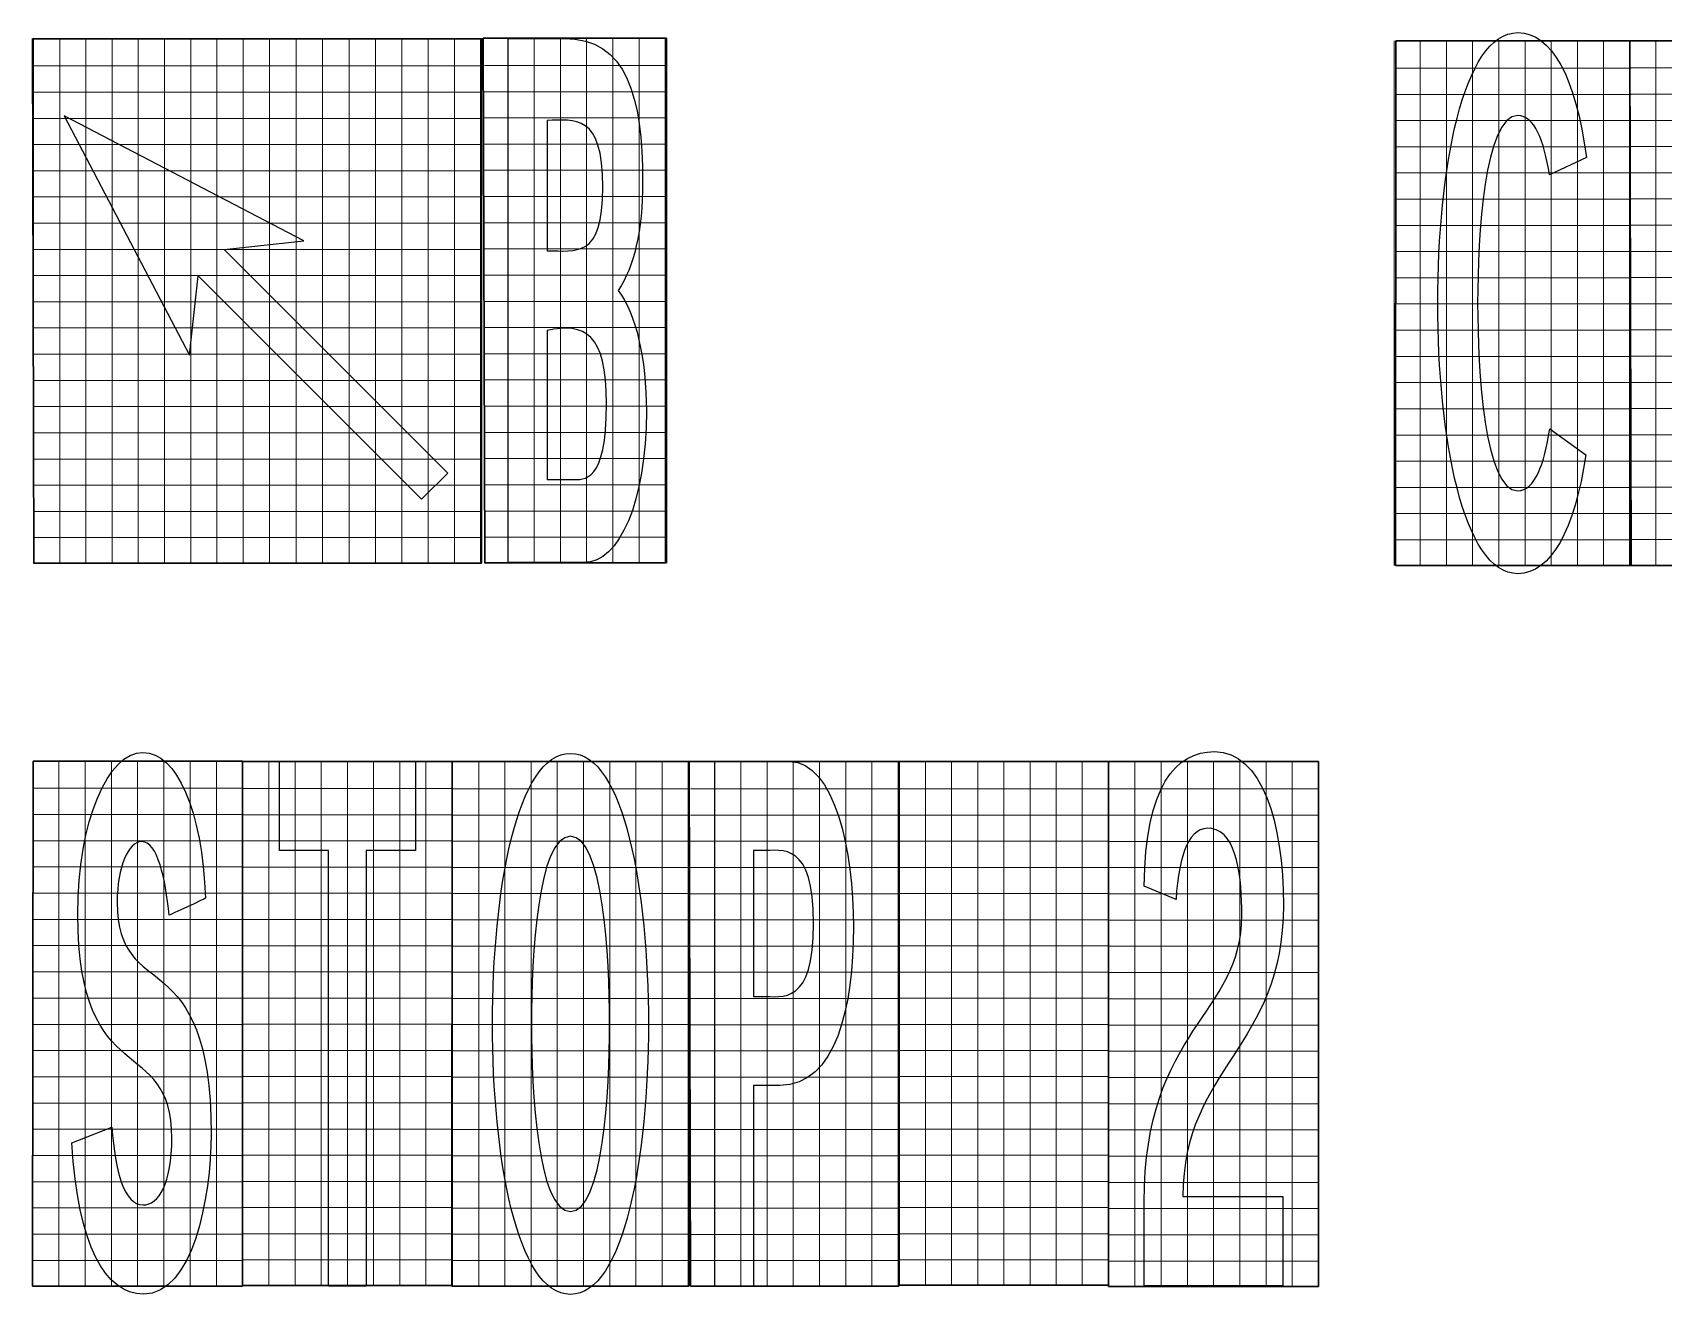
# Model space of a CAD drawing. Header units: millimetres. Extents: x -40 to 114, y -44 to 131.
# Drawn here: x -40.1 to 25.1, y -44.4 to 6 of the extents above; entities that cross this region are included whole.
import ezdxf

# ---------------------------------------------------------------- set-up
doc = ezdxf.new("R2010")
doc.units = ezdxf.units.MM
doc.header["$MEASUREMENT"] = 0
doc.layers.add('TEXTO', color=7, linetype='Continuous')

msp = doc.modelspace()

# ---------------------------------------------------------------- linework, layer by layer
at = {"layer": 'TEXTO', "color": 250}
for points, knots in [([(22.0078, 1.0432), (21.5816, 4.2697), (20.6111, 6.0371), (19.2638, 6.0371), (19.2638, 6.0371), (17.0488, 6.0371), (16.0613, 0.5091), (16.0613, -4.7762), (16.0613, -4.7762), (16.0613, -10.0615), (17.0488, -15.5892), (19.2638, -15.5892), (19.2638, -15.5892), (20.5864, -15.5892), (21.5417, -13.8377), (21.9764, -10.8362), (21.9764, -10.8362), (21.9764, -10.8362), (20.5367, -9.8033), (20.5367, -9.8033), (20.5367, -9.8033), (20.3232, -11.2165), (19.9433, -12.2728), (19.2638, -12.2728), (19.2638, -12.2728), (17.9268, -12.2728), (17.6573, -7.4729), (17.6573, -4.7762), (17.6573, -4.7762), (17.6573, -2.0796), (17.9268, 2.7203), (19.2638, 2.7203), (19.2638, 2.7203), (19.9324, 2.7203), (20.307, 1.7198), (20.5268, 0.3542), (20.5268, 0.3542), (20.5268, 0.3542), (22.0078, 1.0432), (22.0078, 1.0432)], [0, 0, 0, 0, 0.0909091, 0.0909091, 0.0909091, 0.0909091, 0.1818182, 0.1818182, 0.1818182, 0.1818182, 0.2727273, 0.2727273, 0.2727273, 0.2727273, 0.3636364, 0.3636364, 0.3636364, 0.3636364, 0.4545455, 0.4545455, 0.4545455, 0.4545455, 0.5454545, 0.5454545, 0.5454545, 0.5454546, 0.6363636, 0.6363636, 0.6363636, 0.6363636, 0.7272727, 0.7272727, 0.7272727, 0.7272727, 0.8181818, 0.8181818, 0.8181818, 0.8181818, 1, 1, 1, 1]), ([(-16.7008, -4.2719), (-16.0739, -3.3271), (-15.726, -1.897), (-15.726, 0.073), (-15.726, 0.073), (-15.726, 3.4734), (-16.3624, 5.8077), (-18.8686, 5.8077), (-18.8686, 5.8077), (-18.8686, 5.8077), (-21.0964, 5.8077), (-21.0964, 5.8077), (-21.0964, 5.8077), (-21.0964, 5.8077), (-21.0964, -15.1473), (-21.0964, -15.1473), (-21.0964, -15.1473), (-21.0964, -15.1473), (-18.0731, -15.1473), (-18.0731, -15.1473), (-18.0731, -15.1473), (-16.6609, -15.1473), (-15.5768, -12.7184), (-15.5768, -9.1021), (-15.5768, -9.1021), (-15.5768, -6.9974), (-15.9945, -5.1891), (-16.7008, -4.2719)], [0, 0, 0, 0, 0.125, 0.125, 0.125, 0.125, 0.25, 0.25, 0.25, 0.25, 0.375, 0.375, 0.375, 0.375, 0.5, 0.5, 0.5, 0.5, 0.625, 0.625, 0.625, 0.625, 0.75, 0.75, 0.75, 0.75, 1, 1, 1, 1]), ([(-38.8461, 2.7144), (-38.8461, 2.7144), (-29.2756, -2.2908), (-29.2756, -2.2908), (-29.2756, -2.2908), (-29.2756, -2.2908), (-32.453, -2.6319), (-32.453, -2.6319), (-32.453, -2.6319), (-32.453, -2.6319), (-23.5196, -11.5657), (-23.5196, -11.5657), (-23.5196, -11.5657), (-23.5196, -11.5657), (-24.566, -12.612), (-24.566, -12.612), (-24.566, -12.612), (-24.566, -12.612), (-33.4997, -3.6786), (-33.4997, -3.6786), (-33.4997, -3.6786), (-33.4997, -3.6786), (-33.8405, -6.8561), (-33.8405, -6.8561), (-33.8405, -6.8561), (-33.8405, -6.8561), (-38.8461, 2.7144), (-38.8461, 2.7144)], [0, 0, 0, 0, 0.125, 0.125, 0.125, 0.125, 0.25, 0.25, 0.25, 0.25, 0.375, 0.375, 0.375, 0.375, 0.5, 0.5, 0.5, 0.5, 0.625, 0.625, 0.625, 0.625, 0.75, 0.75, 0.75, 0.75, 1, 1, 1, 1]), ([(-19.5448, 2.529), (-18.4509, 2.529), (-17.3171, 2.8528), (-17.3171, -0.1426), (-17.3171, -0.1426), (-17.3171, -3.0304), (-18.4011, -2.6794), (-19.5448, -2.6794), (-19.5448, -2.6794), (-19.5448, -2.6794), (-19.5448, 2.529), (-19.5448, 2.529)], [0, 0, 0, 0, 0.25, 0.25, 0.25, 0.25, 0.5, 0.5, 0.5, 0.5, 1, 1, 1, 1]), ([(-18.5405, -11.828), (-18.5405, -11.828), (-19.5448, -11.828), (-19.5448, -11.828), (-19.5448, -11.828), (-19.5448, -11.828), (-19.5448, -5.8639), (-19.5448, -5.8639), (-19.5448, -5.8639), (-18.0431, -5.5673), (-17.1678, -5.9447), (-17.1678, -8.8058), (-17.1678, -8.8058), (-17.1678, -11.9899), (-18.0731, -11.828), (-18.5405, -11.828)], [0, 0, 0, 0, 0.2, 0.2, 0.2, 0.2, 0.4, 0.4, 0.4, 0.4, 0.6, 0.6, 0.6, 0.6, 1, 1, 1, 1]), ([(-33.2038, -28.566), (-33.3372, -25.0294), (-34.3528, -22.7346), (-35.7071, -22.7346), (-35.7071, -22.7346), (-37.0922, -22.7346), (-38.3029, -25.4344), (-38.3029, -29.2141), (-38.3029, -29.2141), (-38.3029, -36.3684), (-34.5479, -33.9388), (-34.5479, -38.1503), (-34.5479, -38.1503), (-34.5479, -39.9593), (-35.0711, -40.8233), (-35.6969, -40.8233), (-35.6969, -40.8233), (-36.4561, -40.8233), (-36.805, -39.5004), (-36.9486, -37.7181), (-36.9486, -37.7181), (-36.9486, -37.7181), (-38.5488, -38.3394), (-38.5488, -38.3394), (-38.5488, -38.3394), (-38.3029, -42.4432), (-37.205, -44.387), (-35.6867, -44.387), (-35.6867, -44.387), (-33.7168, -44.387), (-32.9781, -40.553), (-32.9781, -37.9883), (-32.9781, -37.9883), (-32.9781, -30.1592), (-36.733, -32.8586), (-36.733, -28.7279), (-36.733, -28.7279), (-36.733, -27.2971), (-36.2818, -26.2984), (-35.7583, -26.2984), (-35.7583, -26.2984), (-35.112, -26.2984), (-34.8044, -27.7832), (-34.6506, -29.2412), (-34.6506, -29.2412), (-34.6506, -29.2412), (-33.2038, -28.566), (-33.2038, -28.566)], [0, 0, 0, 0, 0.0769231, 0.0769231, 0.0769231, 0.0769231, 0.1538462, 0.1538462, 0.1538462, 0.1538462, 0.2307692, 0.2307692, 0.2307692, 0.2307692, 0.3076923, 0.3076923, 0.3076923, 0.3076923, 0.3846154, 0.3846154, 0.3846154, 0.3846154, 0.4615385, 0.4615385, 0.4615385, 0.4615385, 0.5384615, 0.5384615, 0.5384615, 0.5384615, 0.6153846, 0.6153846, 0.6153846, 0.6153846, 0.6923077, 0.6923077, 0.6923077, 0.6923077, 0.7692308, 0.7692308, 0.7692308, 0.7692308, 0.8461538, 0.8461538, 0.8461538, 0.8461539, 1, 1, 1, 1]), ([(-18.6109, -22.7708), (-20.7661, -22.7708), (-21.727, -28.2988), (-21.727, -33.5842), (-21.727, -33.5842), (-21.727, -38.8691), (-20.7661, -44.3968), (-18.6109, -44.3968), (-18.6109, -44.3968), (-16.4558, -44.3968), (-15.4949, -38.8691), (-15.4949, -33.5842), (-15.4949, -33.5842), (-15.4949, -28.2988), (-16.4558, -22.7708), (-18.6109, -22.7708)], [0, 0, 0, 0, 0.2, 0.2, 0.2, 0.2, 0.4, 0.4, 0.4, 0.4, 0.6, 0.6, 0.6, 0.6, 1, 1, 1, 1]), ([(9.8698, -40.4823), (9.8698, -40.4823), (5.8771, -40.4823), (5.8771, -40.4823), (5.8771, -40.4823), (5.8771, -35.306), (9.8914, -34.5761), (9.8914, -28.836), (9.8914, -28.836), (9.8914, -25.5393), (9.0376, -22.7023), (7.1355, -22.7023), (7.1355, -22.7023), (5.5896, -22.7023), (4.3792, -24.0591), (4.3252, -28.085), (4.3252, -28.085), (4.3252, -28.085), (5.598, -28.6159), (5.598, -28.6159), (5.598, -28.6159), (5.7169, -26.7518), (6.129, -25.6564), (7.0183, -25.7757), (7.0183, -25.7757), (8.0608, -25.9157), (8.2266, -27.8063), (8.2266, -29.2265), (8.2266, -29.2265), (8.2266, -33.2754), (4.3252, -33.7661), (4.3252, -40.7081), (4.3252, -40.7081), (4.3252, -40.7081), (4.3252, -44.0489), (4.3252, -44.0489), (4.3252, -44.0489), (4.3252, -44.0489), (9.8698, -44.0489), (9.8698, -44.0489), (9.8698, -44.0489), (9.8698, -44.0489), (9.8698, -40.4823), (9.8698, -40.4823)], [0, 0, 0, 0, 0.0833333, 0.0833333, 0.0833333, 0.0833333, 0.1666667, 0.1666667, 0.1666667, 0.1666667, 0.25, 0.25, 0.25, 0.25, 0.3333333, 0.3333333, 0.3333333, 0.3333333, 0.4166667, 0.4166667, 0.4166667, 0.4166667, 0.5, 0.5, 0.5, 0.5, 0.5833333, 0.5833333, 0.5833333, 0.5833333, 0.6666667, 0.6666667, 0.6666667, 0.6666667, 0.75, 0.75, 0.75, 0.75, 0.8333333, 0.8333333, 0.8333333, 0.8333333, 1, 1, 1, 1]), ([(-24.8121, -23.0993), (-24.8121, -23.0993), (-30.2463, -23.0993), (-30.2463, -23.0993), (-30.2463, -23.0993), (-30.2463, -23.0993), (-30.2463, -26.6574), (-30.2463, -26.6574), (-30.2463, -26.6574), (-30.2463, -26.6574), (-28.2863, -26.6574), (-28.2863, -26.6574), (-28.2863, -26.6574), (-28.2863, -26.6574), (-28.2863, -44.0709), (-28.2863, -44.0709), (-28.2863, -44.0709), (-28.2863, -44.0709), (-26.7725, -44.0709), (-26.7725, -44.0709), (-26.7725, -44.0709), (-26.7725, -44.0709), (-26.7725, -26.6574), (-26.7725, -26.6574), (-26.7725, -26.6574), (-26.7725, -26.6574), (-24.8121, -26.6574), (-24.8121, -26.6574), (-24.8121, -26.6574), (-24.8121, -26.6574), (-24.8121, -23.0993), (-24.8121, -23.0993)], [0, 0, 0, 0, 0.1111111, 0.1111111, 0.1111111, 0.1111111, 0.2222222, 0.2222222, 0.2222222, 0.2222222, 0.3333333, 0.3333333, 0.3333333, 0.3333333, 0.4444444, 0.4444444, 0.4444444, 0.4444445, 0.5555556, 0.5555556, 0.5555556, 0.5555556, 0.6666667, 0.6666667, 0.6666667, 0.6666667, 0.7777778, 0.7777778, 0.7777778, 0.7777778, 1, 1, 1, 1]), ([(-9.8528, -23.1006), (-9.8528, -23.1006), (-12.8458, -23.1006), (-12.8458, -23.1006), (-12.8458, -23.1006), (-12.8458, -23.1006), (-12.8458, -44.0799), (-12.8458, -44.0799), (-12.8458, -44.0799), (-12.8458, -44.0799), (-11.2893, -44.0799), (-11.2893, -44.0799), (-11.2893, -44.0799), (-11.2893, -44.0799), (-11.2893, -36.0447), (-11.2893, -36.0447), (-11.2893, -36.0447), (-11.2893, -36.0447), (-10.2419, -36.0447), (-10.2419, -36.0447), (-10.2419, -36.0447), (-7.9968, -36.0447), (-7.2983, -32.8894), (-7.2983, -29.7074), (-7.2983, -29.7074), (-7.2983, -26.6869), (-8.0466, -23.1006), (-9.8528, -23.1006)], [0, 0, 0, 0, 0.125, 0.125, 0.125, 0.125, 0.25, 0.25, 0.25, 0.25, 0.375, 0.375, 0.375, 0.375, 0.5, 0.5, 0.5, 0.5, 0.625, 0.625, 0.625, 0.625, 0.75, 0.75, 0.75, 0.75, 1, 1, 1, 1]), ([(-18.6109, -41.0803), (-19.912, -41.0803), (-20.1737, -36.2804), (-20.1737, -33.5842), (-20.1737, -33.5842), (-20.1737, -30.8872), (-19.912, -26.0876), (-18.6109, -26.0876), (-18.6109, -26.0876), (-17.3099, -26.0876), (-17.0481, -30.8872), (-17.0481, -33.5842), (-17.0481, -33.5842), (-17.0481, -36.2804), (-17.3099, -41.0803), (-18.6109, -41.0803)], [0, 0, 0, 0, 0.2, 0.2, 0.2, 0.2, 0.4, 0.4, 0.4, 0.4, 0.6, 0.6, 0.6, 0.6, 1, 1, 1, 1]), ([(-10.9701, -32.4852), (-10.9701, -32.4852), (-11.2893, -32.4852), (-11.2893, -32.4852), (-11.2893, -32.4852), (-11.2893, -32.4852), (-11.2893, -26.6601), (-11.2893, -26.6601), (-11.2893, -26.6601), (-11.2893, -26.6601), (-10.9701, -26.6601), (-10.9701, -26.6601), (-10.9701, -26.6601), (-10.122, -26.6601), (-8.8947, -26.2826), (-8.8947, -29.5726), (-8.8947, -29.5726), (-8.8947, -32.8623), (-10.122, -32.4852), (-10.9701, -32.4852)], [0, 0, 0, 0, 0.1666667, 0.1666667, 0.1666667, 0.1666667, 0.3333333, 0.3333333, 0.3333333, 0.3333333, 0.5, 0.5, 0.5, 0.5, 0.6666667, 0.6666667, 0.6666667, 0.6666667, 1, 1, 1, 1])]:
    msp.add_open_spline(points, degree=3, knots=knots, dxfattribs=at)
at = {"layer": 'TEXTO', "color": 154, "lineweight": 30}
for points in [[(-40.0685, -15.1694), (-40.0685, -15.1694), (-40.1137, 5.7955), (-40.1137, 5.7955)], [(-40.1097, 5.7954), (-40.1097, 5.7954), (-22.1688, 5.7954), (-22.1688, 5.7954)], [(-22.1687, 5.7954), (-22.1687, 5.7954), (-22.1687, -15.1695), (-22.1687, -15.1695)], [(-22.04, -15.1522), (-22.04, -15.1522), (-22.1014, 5.8127), (-22.1014, 5.8127)], [(-22.0975, 5.8126), (-22.0975, 5.8126), (-14.7746, 5.8126), (-14.7746, 5.8126)], [(-14.7745, 5.8126), (-14.7745, 5.8126), (-14.7745, -15.1523), (-14.7745, -15.1523)], [(14.3717, -15.2583), (14.3717, -15.2583), (14.3872, 5.7066), (14.3872, 5.7066)], [(14.391, 5.7065), (14.391, 5.7065), (23.7308, 5.7065), (23.7308, 5.7065)], [(23.7346, 5.7065), (23.7346, 5.7065), (23.789, -15.2584), (23.789, -15.2584)], [(-22.1687, -15.1694), (-22.1687, -15.1694), (-40.0722, -15.1694), (-40.0722, -15.1694)], [(-14.7745, -15.1522), (-14.7745, -15.1522), (-22.0438, -15.1522), (-22.0438, -15.1522)], [(23.7891, -15.2583), (23.7891, -15.2583), (14.3717, -15.2583), (14.3717, -15.2583)], [(-40.1137, -44.0676), (-40.1137, -44.0676), (-40.0981, -23.0854), (-40.0981, -23.0854)], [(-40.0982, -23.0856), (-40.0982, -23.0856), (-31.7176, -23.0856), (-31.7176, -23.0856)], [(-31.7176, -23.0856), (-31.7176, -23.0856), (-31.7176, -44.0677), (-31.7176, -44.0677)], [(-23.3564, -44.0638), (-23.3564, -44.0638), (-23.3412, -23.0989), (-23.3412, -23.0989)], [(-23.3411, -23.099), (-23.3411, -23.099), (-13.8796, -23.099), (-13.8796, -23.099)], [(-13.8794, -23.099), (-13.8794, -23.099), (-13.8794, -44.0639), (-13.8794, -44.0639)], [(-13.808, -44.0655), (-13.808, -44.0655), (-13.8701, -23.1006), (-13.8701, -23.1006)], [(-13.8664, -23.1007), (-13.8664, -23.1007), (-5.4794, -23.1007), (-5.4794, -23.1007)], [(-5.4756, -23.1007), (-5.4756, -23.1007), (-5.4792, -44.0656), (-5.4792, -44.0656)], [(2.9018, -44.0882), (2.9018, -44.0882), (2.8983, -23.1029), (2.8983, -23.1029)], [(2.9021, -23.1028), (2.9021, -23.1028), (11.2989, -23.1028), (11.2989, -23.1028)], [(11.299, -23.1028), (11.299, -23.1028), (11.299, -44.0881), (11.299, -44.0881)], [(-31.7176, -44.0676), (-31.7176, -44.0676), (-40.1137, -44.0676), (-40.1137, -44.0676)], [(-13.8794, -44.0638), (-13.8794, -44.0638), (-23.3565, -44.0638), (-23.3565, -44.0638)], [(-5.4793, -44.0655), (-5.4793, -44.0655), (-13.8154, -44.0655), (-13.8154, -44.0655)], [(11.299, -44.0882), (11.299, -44.0882), (2.898, -44.0882), (2.898, -44.0882)]]:
    msp.add_open_spline(points, degree=3, dxfattribs=at)
at = {"layer": 'TEXTO', "color": 154, "lineweight": 15}
for points in [[(-40.078, 5.7954), (-40.078, 5.7954), (-40.078, -15.1692), (-40.078, -15.1692)], [(-39.0304, 5.7954), (-39.0304, 5.7954), (-39.0304, -15.1692), (-39.0304, -15.1692)], [(-37.9829, 5.7954), (-37.9829, 5.7954), (-37.9829, -15.1692), (-37.9829, -15.1692)], [(-36.9354, 5.7954), (-36.9354, 5.7954), (-36.9354, -15.1692), (-36.9354, -15.1692)], [(-35.8877, 5.7954), (-35.8877, 5.7954), (-35.8877, -15.1692), (-35.8877, -15.1692)], [(-34.8403, 5.7954), (-34.8403, 5.7954), (-34.8403, -15.1692), (-34.8403, -15.1692)], [(-33.7928, 5.7954), (-33.7928, 5.7954), (-33.7928, -15.1692), (-33.7928, -15.1692)], [(-32.7451, 5.7954), (-32.7451, 5.7954), (-32.7451, -15.1692), (-32.7451, -15.1692)], [(-31.6977, 5.7954), (-31.6977, 5.7954), (-31.6977, -15.1692), (-31.6977, -15.1692)], [(-30.6395, 5.7954), (-30.6395, 5.7954), (-30.6395, -15.1692), (-30.6395, -15.1692)], [(-29.5813, 5.7954), (-29.5813, 5.7954), (-29.5813, -15.1692), (-29.5813, -15.1692)], [(-28.5232, 5.7954), (-28.5232, 5.7954), (-28.5232, -15.1692), (-28.5232, -15.1692)], [(-27.465, 5.7954), (-27.465, 5.7954), (-27.465, -15.1692), (-27.465, -15.1692)], [(-26.4068, 5.7954), (-26.4068, 5.7954), (-26.4068, -15.1692), (-26.4068, -15.1692)], [(-25.3485, 5.7954), (-25.3485, 5.7954), (-25.3485, -15.1692), (-25.3485, -15.1692)], [(-24.2995, 5.7954), (-24.2995, 5.7954), (-24.2995, -15.1692), (-24.2995, -15.1692)], [(-23.2505, 5.7954), (-23.2505, 5.7954), (-23.2505, -15.1692), (-23.2505, -15.1692)], [(-22.2013, 5.7954), (-22.2013, 5.7954), (-22.2013, -15.1692), (-22.2013, -15.1692)], [(-22.1541, 5.8126), (-22.1541, 5.8126), (-22.1541, -15.1519), (-22.1541, -15.1519)], [(-21.1066, 5.8126), (-21.1066, 5.8126), (-21.1066, -15.1519), (-21.1066, -15.1519)], [(-20.0591, 5.8126), (-20.0591, 5.8126), (-20.0591, -15.1519), (-20.0591, -15.1519)], [(-19.0114, 5.8126), (-19.0114, 5.8126), (-19.0114, -15.1519), (-19.0114, -15.1519)], [(-17.9639, 5.8126), (-17.9639, 5.8126), (-17.9639, -15.1519), (-17.9639, -15.1519)], [(-16.9165, 5.8126), (-16.9165, 5.8126), (-16.9165, -15.1519), (-16.9165, -15.1519)], [(-15.8688, 5.8126), (-15.8688, 5.8126), (-15.8688, -15.1519), (-15.8688, -15.1519)], [(-14.8213, 5.8126), (-14.8213, 5.8126), (-14.8213, -15.1519), (-14.8213, -15.1519)], [(14.3131, 5.7065), (14.3131, 5.7065), (14.3131, -15.258), (14.3131, -15.258)], [(15.3606, 5.7065), (15.3606, 5.7065), (15.3606, -15.258), (15.3606, -15.258)], [(16.4081, 5.7065), (16.4081, 5.7065), (16.4081, -15.258), (16.4081, -15.258)], [(17.4558, 5.7065), (17.4558, 5.7065), (17.4558, -15.258), (17.4558, -15.258)], [(18.5033, 5.7065), (18.5033, 5.7065), (18.5033, -15.258), (18.5033, -15.258)], [(19.5507, 5.7065), (19.5507, 5.7065), (19.5507, -15.258), (19.5507, -15.258)], [(20.5984, 5.7065), (20.5984, 5.7065), (20.5984, -15.258), (20.5984, -15.258)], [(21.6459, 5.7065), (21.6459, 5.7065), (21.6459, -15.258), (21.6459, -15.258)], [(22.6933, 5.7065), (22.6933, 5.7065), (22.6933, -15.258), (22.6933, -15.258)], [(23.7417, 5.7065), (23.7417, 5.7065), (23.7417, -15.258), (23.7417, -15.258)], [(24.7842, 5.7051), (24.7842, 5.7051), (24.7842, -15.2496), (24.7842, -15.2496)], [(-40.0724, 4.706), (-40.0724, 4.706), (-22.1689, 4.706), (-22.1689, 4.706)], [(-22.0438, 4.7232), (-22.0438, 4.7232), (-14.7745, 4.7232), (-14.7745, 4.7232)], [(14.3717, 4.6172), (14.3717, 4.6172), (23.7891, 4.6172), (23.7891, 4.6172)], [(23.7367, 4.6254), (23.7367, 4.6254), (34.2121, 4.6254), (34.2121, 4.6254)], [(-40.0724, 3.6584), (-40.0724, 3.6584), (-22.1689, 3.6584), (-22.1689, 3.6584)], [(-22.0438, 3.6756), (-22.0438, 3.6756), (-14.7745, 3.6756), (-14.7745, 3.6756)], [(14.3717, 3.5695), (14.3717, 3.5695), (23.7891, 3.5695), (23.7891, 3.5695)], [(23.7367, 3.5778), (23.7367, 3.5778), (34.2121, 3.5778), (34.2121, 3.5778)], [(-40.0724, 2.6107), (-40.0724, 2.6107), (-22.1689, 2.6107), (-22.1689, 2.6107)], [(-22.0438, 2.6279), (-22.0438, 2.6279), (-14.7745, 2.6279), (-14.7745, 2.6279)], [(14.3717, 2.5218), (14.3717, 2.5218), (23.7891, 2.5218), (23.7891, 2.5218)], [(23.7367, 2.5301), (23.7367, 2.5301), (34.2121, 2.5301), (34.2121, 2.5301)], [(-40.0724, 1.5634), (-40.0724, 1.5634), (-22.1689, 1.5634), (-22.1689, 1.5634)], [(-22.0438, 1.5806), (-22.0438, 1.5806), (-14.7745, 1.5806), (-14.7745, 1.5806)], [(14.3717, 1.4745), (14.3717, 1.4745), (23.7891, 1.4745), (23.7891, 1.4745)], [(23.7367, 1.4828), (23.7367, 1.4828), (34.2121, 1.4828), (34.2121, 1.4828)], [(-40.0724, 0.5158), (-40.0724, 0.5158), (-22.1689, 0.5158), (-22.1689, 0.5158)], [(-22.0438, 0.533), (-22.0438, 0.533), (-14.7745, 0.533), (-14.7745, 0.533)], [(14.3717, 0.4269), (14.3717, 0.4269), (23.7891, 0.4269), (23.7891, 0.4269)], [(23.7367, 0.4352), (23.7367, 0.4352), (34.2121, 0.4352), (34.2121, 0.4352)], [(-40.0724, -0.5319), (-40.0724, -0.5319), (-22.1689, -0.5319), (-22.1689, -0.5319)], [(-22.0438, -0.5147), (-22.0438, -0.5147), (-14.7745, -0.5147), (-14.7745, -0.5147)], [(14.3717, -0.6208), (14.3717, -0.6208), (23.7891, -0.6208), (23.7891, -0.6208)], [(23.7367, -0.6125), (23.7367, -0.6125), (34.2121, -0.6125), (34.2121, -0.6125)], [(-40.0724, -1.5792), (-40.0724, -1.5792), (-22.1689, -1.5792), (-22.1689, -1.5792)], [(-22.0438, -1.562), (-22.0438, -1.562), (-14.7745, -1.562), (-14.7745, -1.562)], [(14.3717, -1.6681), (14.3717, -1.6681), (23.7891, -1.6681), (23.7891, -1.6681)], [(23.7367, -1.6598), (23.7367, -1.6598), (34.2121, -1.6598), (34.2121, -1.6598)], [(-40.0724, -2.6269), (-40.0724, -2.6269), (-22.1689, -2.6269), (-22.1689, -2.6269)], [(-22.0438, -2.6096), (-22.0438, -2.6096), (-14.7745, -2.6096), (-14.7745, -2.6096)], [(14.3717, -2.7158), (14.3717, -2.7158), (23.7891, -2.7158), (23.7891, -2.7158)], [(23.7367, -2.7075), (23.7367, -2.7075), (34.2121, -2.7075), (34.2121, -2.7075)], [(-40.0724, -3.6745), (-40.0724, -3.6745), (-22.1689, -3.6745), (-22.1689, -3.6745)], [(-22.0438, -3.6573), (-22.0438, -3.6573), (-14.7745, -3.6573), (-14.7745, -3.6573)], [(14.3717, -3.7634), (14.3717, -3.7634), (23.7891, -3.7634), (23.7891, -3.7634)], [(23.7367, -3.7551), (23.7367, -3.7551), (34.2121, -3.7551), (34.2121, -3.7551)], [(-40.0724, -4.7211), (-40.0724, -4.7211), (-22.1689, -4.7211), (-22.1689, -4.7211)], [(-22.0438, -4.7039), (-22.0438, -4.7039), (-14.7745, -4.7039), (-14.7745, -4.7039)], [(14.3717, -4.81), (14.3717, -4.81), (23.7891, -4.81), (23.7891, -4.81)], [(23.7367, -4.8018), (23.7367, -4.8018), (34.2121, -4.8018), (34.2121, -4.8018)], [(-40.0724, -5.7688), (-40.0724, -5.7688), (-22.1689, -5.7688), (-22.1689, -5.7688)], [(-22.0438, -5.7515), (-22.0438, -5.7515), (-14.7745, -5.7515), (-14.7745, -5.7515)], [(14.3717, -5.8577), (14.3717, -5.8577), (23.7891, -5.8577), (23.7891, -5.8577)], [(23.7367, -5.8494), (23.7367, -5.8494), (34.2121, -5.8494), (34.2121, -5.8494)], [(-40.0724, -6.8164), (-40.0724, -6.8164), (-22.1689, -6.8164), (-22.1689, -6.8164)], [(-22.0438, -6.7992), (-22.0438, -6.7992), (-14.7745, -6.7992), (-14.7745, -6.7992)], [(14.3717, -6.9053), (14.3717, -6.9053), (23.7891, -6.9053), (23.7891, -6.9053)], [(23.7367, -6.8971), (23.7367, -6.8971), (34.2121, -6.8971), (34.2121, -6.8971)], [(-40.0724, -7.8637), (-40.0724, -7.8637), (-22.1689, -7.8637), (-22.1689, -7.8637)], [(-22.0438, -7.8465), (-22.0438, -7.8465), (-14.7745, -7.8465), (-14.7745, -7.8465)], [(14.3717, -7.9526), (14.3717, -7.9526), (23.7891, -7.9526), (23.7891, -7.9526)], [(23.7367, -7.9444), (23.7367, -7.9444), (34.2121, -7.9444), (34.2121, -7.9444)], [(-40.0724, -8.9114), (-40.0724, -8.9114), (-22.1689, -8.9114), (-22.1689, -8.9114)], [(-22.0438, -8.8942), (-22.0438, -8.8942), (-14.7745, -8.8942), (-14.7745, -8.8942)], [(14.3717, -9.0003), (14.3717, -9.0003), (23.7891, -9.0003), (23.7891, -9.0003)], [(23.7367, -8.992), (23.7367, -8.992), (34.2121, -8.992), (34.2121, -8.992)], [(-40.0724, -9.9591), (-40.0724, -9.9591), (-22.1689, -9.9591), (-22.1689, -9.9591)], [(-22.0438, -9.9418), (-22.0438, -9.9418), (-14.7745, -9.9418), (-14.7745, -9.9418)], [(14.3717, -10.0479), (14.3717, -10.0479), (23.7891, -10.0479), (23.7891, -10.0479)], [(23.7367, -10.0397), (23.7367, -10.0397), (34.2121, -10.0397), (34.2121, -10.0397)], [(-40.0724, -11.0064), (-40.0724, -11.0064), (-22.1689, -11.0064), (-22.1689, -11.0064)], [(-22.0438, -10.9891), (-22.0438, -10.9891), (-14.7745, -10.9891), (-14.7745, -10.9891)], [(14.3717, -11.0953), (14.3717, -11.0953), (23.7891, -11.0953), (23.7891, -11.0953)], [(23.7367, -11.087), (23.7367, -11.087), (34.2121, -11.087), (34.2121, -11.087)], [(-40.0724, -12.054), (-40.0724, -12.054), (-22.1689, -12.054), (-22.1689, -12.054)], [(-22.0438, -12.0368), (-22.0438, -12.0368), (-14.7745, -12.0368), (-14.7745, -12.0368)], [(14.3717, -12.1429), (14.3717, -12.1429), (23.7891, -12.1429), (23.7891, -12.1429)], [(23.7367, -12.1346), (23.7367, -12.1346), (34.2121, -12.1346), (34.2121, -12.1346)], [(-40.0724, -13.1017), (-40.0724, -13.1017), (-22.1689, -13.1017), (-22.1689, -13.1017)], [(-22.0438, -13.0845), (-22.0438, -13.0845), (-14.7745, -13.0845), (-14.7745, -13.0845)], [(14.3717, -13.1906), (14.3717, -13.1906), (23.7891, -13.1906), (23.7891, -13.1906)], [(23.7367, -13.1823), (23.7367, -13.1823), (34.2121, -13.1823), (34.2121, -13.1823)], [(-40.0724, -14.1483), (-40.0724, -14.1483), (-22.1689, -14.1483), (-22.1689, -14.1483)], [(-22.0438, -14.1311), (-22.0438, -14.1311), (-14.7745, -14.1311), (-14.7745, -14.1311)], [(14.3717, -14.2372), (14.3717, -14.2372), (23.7891, -14.2372), (23.7891, -14.2372)], [(23.7367, -14.2289), (23.7367, -14.2289), (34.2121, -14.2289), (34.2121, -14.2289)], [(-40.1085, -23.0859), (-40.1085, -23.0859), (-40.1085, -44.0614), (-40.1085, -44.0614)], [(-39.06, -23.0859), (-39.06, -23.0859), (-39.06, -44.0614), (-39.06, -44.0614)], [(-38.0115, -23.0859), (-38.0115, -23.0859), (-38.0115, -44.0614), (-38.0115, -44.0614)], [(-36.963, -23.0859), (-36.963, -23.0859), (-36.963, -44.0614), (-36.963, -44.0614)], [(-35.9143, -23.0859), (-35.9143, -23.0859), (-35.9143, -44.0614), (-35.9143, -44.0614)], [(-34.8658, -23.0859), (-34.8658, -23.0859), (-34.8658, -44.0614), (-34.8658, -44.0614)], [(-33.8172, -23.0859), (-33.8172, -23.0859), (-33.8172, -44.0614), (-33.8172, -44.0614)], [(-32.7685, -23.0859), (-32.7685, -23.0859), (-32.7685, -44.0614), (-32.7685, -44.0614)], [(-31.7201, -23.0859), (-31.7201, -23.0859), (-31.7201, -44.0614), (-31.7201, -44.0614)], [(-30.6705, -23.0993), (-30.6705, -23.0993), (-30.6705, -44.042), (-30.6705, -44.042)], [(-29.6235, -23.0993), (-29.6235, -23.0993), (-29.6235, -44.042), (-29.6235, -44.042)], [(-28.5766, -23.0993), (-28.5766, -23.0993), (-28.5766, -44.042), (-28.5766, -44.042)], [(-27.5298, -23.0993), (-27.5298, -23.0993), (-27.5298, -44.042), (-27.5298, -44.042)], [(-26.4828, -23.0993), (-26.4828, -23.0993), (-26.4828, -44.042), (-26.4828, -44.042)], [(-25.4358, -23.0993), (-25.4358, -23.0993), (-25.4358, -44.042), (-25.4358, -44.042)], [(-24.3889, -23.0993), (-24.3889, -23.0993), (-24.3889, -44.042), (-24.3889, -44.042)], [(-23.3285, -23.099), (-23.3285, -23.099), (-23.3285, -44.0635), (-23.3285, -44.0635)], [(-22.281, -23.099), (-22.281, -23.099), (-22.281, -44.0635), (-22.281, -44.0635)], [(-21.2333, -23.099), (-21.2333, -23.099), (-21.2333, -44.0635), (-21.2333, -44.0635)], [(-20.1859, -23.099), (-20.1859, -23.099), (-20.1859, -44.0635), (-20.1859, -44.0635)], [(-19.1384, -23.099), (-19.1384, -23.099), (-19.1384, -44.0635), (-19.1384, -44.0635)], [(-18.0907, -23.099), (-18.0907, -23.099), (-18.0907, -44.0635), (-18.0907, -44.0635)], [(-17.0433, -23.099), (-17.0433, -23.099), (-17.0433, -44.0635), (-17.0433, -44.0635)], [(-15.9958, -23.099), (-15.9958, -23.099), (-15.9958, -44.0635), (-15.9958, -44.0635)], [(-14.9483, -23.099), (-14.9483, -23.099), (-14.9483, -44.0635), (-14.9483, -44.0635)], [(-13.9001, -23.099), (-13.9001, -23.099), (-13.9001, -44.0635), (-13.9001, -44.0635)], [(-13.8939, -23.1007), (-13.8939, -23.1007), (-13.8939, -44.0649), (-13.8939, -44.0649)], [(-12.8464, -23.1007), (-12.8464, -23.1007), (-12.8464, -44.0649), (-12.8464, -44.0649)], [(-11.7988, -23.1007), (-11.7988, -23.1007), (-11.7988, -44.0649), (-11.7988, -44.0649)], [(-10.7513, -23.1007), (-10.7513, -23.1007), (-10.7513, -44.0649), (-10.7513, -44.0649)], [(-9.7038, -23.1007), (-9.7038, -23.1007), (-9.7038, -44.0649), (-9.7038, -44.0649)], [(-8.6563, -23.1007), (-8.6563, -23.1007), (-8.6563, -44.0649), (-8.6563, -44.0649)], [(-7.6087, -23.1007), (-7.6087, -23.1007), (-7.6087, -44.0649), (-7.6087, -44.0649)], [(-6.5612, -23.1007), (-6.5612, -23.1007), (-6.5612, -44.0649), (-6.5612, -44.0649)], [(-5.513, -23.1007), (-5.513, -23.1007), (-5.513, -44.0649), (-5.513, -44.0649)], [(-4.423, -23.1028), (-4.423, -23.1028), (-4.423, -44.0345), (-4.423, -44.0345)], [(-3.3771, -23.1028), (-3.3771, -23.1028), (-3.3771, -44.0345), (-3.3771, -44.0345)], [(-2.3311, -23.1028), (-2.3311, -23.1028), (-2.3311, -44.0345), (-2.3311, -44.0345)], [(-1.2852, -23.1028), (-1.2852, -23.1028), (-1.2852, -44.0345), (-1.2852, -44.0345)], [(-0.2394, -23.1028), (-0.2394, -23.1028), (-0.2394, -44.0345), (-0.2394, -44.0345)], [(0.8065, -23.1028), (0.8065, -23.1028), (0.8065, -44.0345), (0.8065, -44.0345)], [(1.8524, -23.1028), (1.8524, -23.1028), (1.8524, -44.0345), (1.8524, -44.0345)], [(2.908, -23.1028), (2.908, -23.1028), (2.908, -44.0874), (2.908, -44.0874)], [(3.9565, -23.1028), (3.9565, -23.1028), (3.9565, -44.0874), (3.9565, -44.0874)], [(5.0052, -23.1028), (5.0052, -23.1028), (5.0052, -44.0874), (5.0052, -44.0874)], [(6.0537, -23.1028), (6.0537, -23.1028), (6.0537, -44.0874), (6.0537, -44.0874)], [(7.1022, -23.1028), (7.1022, -23.1028), (7.1022, -44.0874), (7.1022, -44.0874)], [(8.1507, -23.1028), (8.1507, -23.1028), (8.1507, -44.0874), (8.1507, -44.0874)], [(9.1994, -23.1028), (9.1994, -23.1028), (9.1994, -44.0874), (9.1994, -44.0874)], [(10.2479, -23.1028), (10.2479, -23.1028), (10.2479, -44.0874), (10.2479, -44.0874)], [(11.2971, -23.1028), (11.2971, -23.1028), (11.2971, -44.0874), (11.2971, -44.0874)], [(-40.1137, -24.1666), (-40.1137, -24.1666), (-31.7175, -24.1666), (-31.7175, -24.1666)], [(-31.7174, -24.1787), (-31.7174, -24.1787), (-23.3407, -24.1787), (-23.3407, -24.1787)], [(-23.3564, -24.188), (-23.3564, -24.188), (-13.8794, -24.188), (-13.8794, -24.188)], [(-13.8155, -24.19), (-13.8155, -24.19), (-5.4794, -24.19), (-5.4794, -24.19)], [(-5.4689, -24.1907), (-5.4689, -24.1907), (2.8982, -24.1907), (2.8982, -24.1907)], [(2.8978, -24.1935), (2.8978, -24.1935), (11.2989, -24.1935), (11.2989, -24.1935)], [(-40.1137, -25.2153), (-40.1137, -25.2153), (-31.7175, -25.2153), (-31.7175, -25.2153)], [(-31.7174, -25.2257), (-31.7174, -25.2257), (-23.3407, -25.2257), (-23.3407, -25.2257)], [(-23.3564, -25.2356), (-23.3564, -25.2356), (-13.8794, -25.2356), (-13.8794, -25.2356)], [(-13.8155, -25.2374), (-13.8155, -25.2374), (-5.4794, -25.2374), (-5.4794, -25.2374)], [(-5.4689, -25.2363), (-5.4689, -25.2363), (2.8982, -25.2363), (2.8982, -25.2363)], [(2.8978, -25.2419), (2.8978, -25.2419), (11.2989, -25.2419), (11.2989, -25.2419)], [(-40.1137, -26.264), (-40.1137, -26.264), (-31.7175, -26.264), (-31.7175, -26.264)], [(-31.7174, -26.2726), (-31.7174, -26.2726), (-23.3407, -26.2726), (-23.3407, -26.2726)], [(-23.3564, -26.2833), (-23.3564, -26.2833), (-13.8794, -26.2833), (-13.8794, -26.2833)], [(-13.8155, -26.2847), (-13.8155, -26.2847), (-5.4794, -26.2847), (-5.4794, -26.2847)], [(-5.4689, -26.2823), (-5.4689, -26.2823), (2.8982, -26.2823), (2.8982, -26.2823)], [(2.8978, -26.2902), (2.8978, -26.2902), (11.2989, -26.2902), (11.2989, -26.2902)], [(-40.1137, -27.3127), (-40.1137, -27.3127), (-31.7175, -27.3127), (-31.7175, -27.3127)], [(-31.7174, -27.3196), (-31.7174, -27.3196), (-23.3407, -27.3196), (-23.3407, -27.3196)], [(-23.3564, -27.3306), (-23.3564, -27.3306), (-13.8794, -27.3306), (-13.8794, -27.3306)], [(-13.8155, -27.3323), (-13.8155, -27.3323), (-5.4794, -27.3323), (-5.4794, -27.3323)], [(-5.4689, -27.3282), (-5.4689, -27.3282), (2.8982, -27.3282), (2.8982, -27.3282)], [(2.8978, -27.3389), (2.8978, -27.3389), (11.2989, -27.3389), (11.2989, -27.3389)], [(-40.1137, -28.361), (-40.1137, -28.361), (-31.7175, -28.361), (-31.7175, -28.361)], [(-31.7174, -28.3662), (-31.7174, -28.3662), (-23.3407, -28.3662), (-23.3407, -28.3662)], [(-23.3564, -28.3783), (-23.3564, -28.3783), (-13.8794, -28.3783), (-13.8794, -28.3783)], [(-13.8155, -28.38), (-13.8155, -28.38), (-5.4794, -28.38), (-5.4794, -28.38)], [(-5.4689, -28.3741), (-5.4689, -28.3741), (2.8982, -28.3741), (2.8982, -28.3741)], [(2.8978, -28.3876), (2.8978, -28.3876), (11.2989, -28.3876), (11.2989, -28.3876)], [(-40.1137, -29.4094), (-40.1137, -29.4094), (-31.7175, -29.4094), (-31.7175, -29.4094)], [(-31.7174, -29.4135), (-31.7174, -29.4135), (-23.3407, -29.4135), (-23.3407, -29.4135)], [(-23.3564, -29.4259), (-23.3564, -29.4259), (-13.8794, -29.4259), (-13.8794, -29.4259)], [(-13.8155, -29.4273), (-13.8155, -29.4273), (-5.4794, -29.4273), (-5.4794, -29.4273)], [(-5.4689, -29.42), (-5.4689, -29.42), (2.8982, -29.42), (2.8982, -29.42)], [(2.8978, -29.4362), (2.8978, -29.4362), (11.2989, -29.4362), (11.2989, -29.4362)], [(-40.1137, -30.4581), (-40.1137, -30.4581), (-31.7175, -30.4581), (-31.7175, -30.4581)], [(-31.7174, -30.4601), (-31.7174, -30.4601), (-23.3407, -30.4601), (-23.3407, -30.4601)], [(-23.3564, -30.4732), (-23.3564, -30.4732), (-13.8794, -30.4732), (-13.8794, -30.4732)], [(-13.8155, -30.475), (-13.8155, -30.475), (-5.4794, -30.475), (-5.4794, -30.475)], [(-5.4689, -30.466), (-5.4689, -30.466), (2.8982, -30.466), (2.8982, -30.466)], [(2.8978, -30.4846), (2.8978, -30.4846), (11.2989, -30.4846), (11.2989, -30.4846)], [(-40.1137, -31.5068), (-40.1137, -31.5068), (-31.7175, -31.5068), (-31.7175, -31.5068)], [(-31.7174, -31.5071), (-31.7174, -31.5071), (-23.3407, -31.5071), (-23.3407, -31.5071)], [(-23.3564, -31.5209), (-23.3564, -31.5209), (-13.8794, -31.5209), (-13.8794, -31.5209)], [(-13.8155, -31.5226), (-13.8155, -31.5226), (-5.4794, -31.5226), (-5.4794, -31.5226)], [(-5.4689, -31.5116), (-5.4689, -31.5116), (2.8982, -31.5116), (2.8982, -31.5116)], [(2.8978, -31.5333), (2.8978, -31.5333), (11.2989, -31.5333), (11.2989, -31.5333)], [(-40.1137, -32.5554), (-40.1137, -32.5554), (-31.7175, -32.5554), (-31.7175, -32.5554)], [(-31.7174, -32.5541), (-31.7174, -32.5541), (-23.3407, -32.5541), (-23.3407, -32.5541)], [(-23.3564, -32.5685), (-23.3564, -32.5685), (-13.8794, -32.5685), (-13.8794, -32.5685)], [(-13.8155, -32.5699), (-13.8155, -32.5699), (-5.4794, -32.5699), (-5.4794, -32.5699)], [(-5.4689, -32.5575), (-5.4689, -32.5575), (2.8982, -32.5575), (2.8982, -32.5575)], [(2.8978, -32.5816), (2.8978, -32.5816), (11.2989, -32.5816), (11.2989, -32.5816)], [(-40.1137, -33.6034), (-40.1137, -33.6034), (-31.7175, -33.6034), (-31.7175, -33.6034)], [(-31.7174, -33.6003), (-31.7174, -33.6003), (-23.3407, -33.6003), (-23.3407, -33.6003)], [(-23.3564, -33.6151), (-23.3564, -33.6151), (-13.8794, -33.6151), (-13.8794, -33.6151)], [(-13.8155, -33.6172), (-13.8155, -33.6172), (-5.4794, -33.6172), (-5.4794, -33.6172)], [(-5.4689, -33.6028), (-5.4689, -33.6028), (2.8982, -33.6028), (2.8982, -33.6028)], [(2.8978, -33.6296), (2.8978, -33.6296), (11.2989, -33.6296), (11.2989, -33.6296)], [(-40.1137, -34.6518), (-40.1137, -34.6518), (-31.7175, -34.6518), (-31.7175, -34.6518)], [(-31.7174, -34.6473), (-31.7174, -34.6473), (-23.3407, -34.6473), (-23.3407, -34.6473)], [(-23.3564, -34.6631), (-23.3564, -34.6631), (-13.8794, -34.6631), (-13.8794, -34.6631)], [(-13.8155, -34.6645), (-13.8155, -34.6645), (-5.4794, -34.6645), (-5.4794, -34.6645)], [(-5.4689, -34.6487), (-5.4689, -34.6487), (2.8982, -34.6487), (2.8982, -34.6487)], [(2.8978, -34.6783), (2.8978, -34.6783), (11.2989, -34.6783), (11.2989, -34.6783)], [(-40.1137, -35.7001), (-40.1137, -35.7001), (-31.7175, -35.7001), (-31.7175, -35.7001)], [(-31.7174, -35.6943), (-31.7174, -35.6943), (-23.3407, -35.6943), (-23.3407, -35.6943)], [(-23.3564, -35.7105), (-23.3564, -35.7105), (-13.8794, -35.7105), (-13.8794, -35.7105)], [(-13.8155, -35.7118), (-13.8155, -35.7118), (-5.4794, -35.7118), (-5.4794, -35.7118)], [(-5.4689, -35.6946), (-5.4689, -35.6946), (2.8982, -35.6946), (2.8982, -35.6946)], [(2.8978, -35.727), (2.8978, -35.727), (11.2989, -35.727), (11.2989, -35.727)], [(-40.1137, -36.7488), (-40.1137, -36.7488), (-31.7175, -36.7488), (-31.7175, -36.7488)], [(-31.7174, -36.7412), (-31.7174, -36.7412), (-23.3407, -36.7412), (-23.3407, -36.7412)], [(-23.3564, -36.7578), (-23.3564, -36.7578), (-13.8794, -36.7578), (-13.8794, -36.7578)], [(-13.8155, -36.7598), (-13.8155, -36.7598), (-5.4794, -36.7598), (-5.4794, -36.7598)], [(-5.4689, -36.7405), (-5.4689, -36.7405), (2.8982, -36.7405), (2.8982, -36.7405)], [(2.8978, -36.7753), (2.8978, -36.7753), (11.2989, -36.7753), (11.2989, -36.7753)], [(-40.1137, -37.7975), (-40.1137, -37.7975), (-31.7175, -37.7975), (-31.7175, -37.7975)], [(-31.7174, -37.7879), (-31.7174, -37.7879), (-23.3407, -37.7879), (-23.3407, -37.7879)], [(-23.3564, -37.8057), (-23.3564, -37.8057), (-13.8794, -37.8057), (-13.8794, -37.8057)], [(-13.8155, -37.8071), (-13.8155, -37.8071), (-5.4794, -37.8071), (-5.4794, -37.8071)], [(-5.4689, -37.7865), (-5.4689, -37.7865), (2.8982, -37.7865), (2.8982, -37.7865)], [(2.8978, -37.8237), (2.8978, -37.8237), (11.2989, -37.8237), (11.2989, -37.8237)], [(-40.1137, -38.8462), (-40.1137, -38.8462), (-31.7175, -38.8462), (-31.7175, -38.8462)], [(-31.7174, -38.8352), (-31.7174, -38.8352), (-23.3407, -38.8352), (-23.3407, -38.8352)], [(-23.3564, -38.8531), (-23.3564, -38.8531), (-13.8794, -38.8531), (-13.8794, -38.8531)], [(-13.8155, -38.8545), (-13.8155, -38.8545), (-5.4794, -38.8545), (-5.4794, -38.8545)], [(-5.4689, -38.8324), (-5.4689, -38.8324), (2.8982, -38.8324), (2.8982, -38.8324)], [(2.8978, -38.8724), (2.8978, -38.8724), (11.2989, -38.8724), (11.2989, -38.8724)], [(-40.1137, -39.8945), (-40.1137, -39.8945), (-31.7175, -39.8945), (-31.7175, -39.8945)], [(-31.7174, -39.8818), (-31.7174, -39.8818), (-23.3407, -39.8818), (-23.3407, -39.8818)], [(-23.3564, -39.9004), (-23.3564, -39.9004), (-13.8794, -39.9004), (-13.8794, -39.9004)], [(-13.8155, -39.9021), (-13.8155, -39.9021), (-5.4794, -39.9021), (-5.4794, -39.9021)], [(-5.4689, -39.8783), (-5.4689, -39.8783), (2.8982, -39.8783), (2.8982, -39.8783)], [(2.8978, -39.921), (2.8978, -39.921), (11.2989, -39.921), (11.2989, -39.921)], [(-40.1137, -40.9432), (-40.1137, -40.9432), (-31.7175, -40.9432), (-31.7175, -40.9432)], [(-31.7174, -40.9291), (-31.7174, -40.9291), (-23.3407, -40.9291), (-23.3407, -40.9291)], [(-23.3564, -40.948), (-23.3564, -40.948), (-13.8794, -40.948), (-13.8794, -40.948)], [(-13.8155, -40.9498), (-13.8155, -40.9498), (-5.4794, -40.9498), (-5.4794, -40.9498)], [(-5.4689, -40.9243), (-5.4689, -40.9243), (2.8982, -40.9243), (2.8982, -40.9243)], [(2.8978, -40.9697), (2.8978, -40.9697), (11.2989, -40.9697), (11.2989, -40.9697)], [(-40.1137, -41.9916), (-40.1137, -41.9916), (-31.7175, -41.9916), (-31.7175, -41.9916)], [(-31.7174, -41.9757), (-31.7174, -41.9757), (-23.3407, -41.9757), (-23.3407, -41.9757)], [(-23.3564, -41.9957), (-23.3564, -41.9957), (-13.8794, -41.9957), (-13.8794, -41.9957)], [(-13.8155, -41.9971), (-13.8155, -41.9971), (-5.4794, -41.9971), (-5.4794, -41.9971)], [(-5.4689, -41.9702), (-5.4689, -41.9702), (2.8982, -41.9702), (2.8982, -41.9702)], [(2.8978, -42.0184), (2.8978, -42.0184), (11.2989, -42.0184), (11.2989, -42.0184)], [(-31.7174, -43.0223), (-31.7174, -43.0223), (-23.3407, -43.0223), (-23.3407, -43.0223)], [(-5.4689, -43.0154), (-5.4689, -43.0154), (2.8982, -43.0154), (2.8982, -43.0154)], [(-40.1137, -43.0396), (-40.1137, -43.0396), (-31.7175, -43.0396), (-31.7175, -43.0396)], [(-23.3564, -43.0427), (-23.3564, -43.0427), (-13.8794, -43.0427), (-13.8794, -43.0427)], [(-13.8155, -43.0444), (-13.8155, -43.0444), (-5.4794, -43.0444), (-5.4794, -43.0444)], [(2.8978, -43.0661), (2.8978, -43.0661), (11.2989, -43.0661), (11.2989, -43.0661)]]:
    msp.add_open_spline(points, degree=3, dxfattribs=at)
at = {"layer": 'TEXTO', "color": 154, "lineweight": 30}
for points in [[(23.7366, 5.7058), (23.7366, 5.7058), (34.2116, 5.7058), (34.2116, 5.7058), (34.2116, 5.7058), (34.2116, 5.7058), (34.2116, -15.2563), (34.2116, -15.2563), (34.2116, -15.2563), (34.2116, -15.2563), (23.7366, -15.2563), (23.7366, -15.2563), (23.7366, -15.2563), (23.7366, -15.2563), (23.7366, 5.7058), (23.7366, 5.7058)], [(-31.7176, -23.0989), (-31.7176, -23.0989), (-23.3409, -23.0989), (-23.3409, -23.0989), (-23.3409, -23.0989), (-23.3409, -23.0989), (-23.3409, -44.0482), (-23.3409, -44.0482), (-23.3409, -44.0482), (-23.3409, -44.0482), (-31.7176, -44.0482), (-31.7176, -44.0482), (-31.7176, -44.0482), (-31.7176, -44.0482), (-31.7176, -23.0989), (-31.7176, -23.0989)], [(-5.467, -23.1027), (-5.467, -23.1027), (2.898, -23.1027), (2.898, -23.1027), (2.898, -23.1027), (2.898, -23.1027), (2.898, -44.0352), (2.898, -44.0352), (2.898, -44.0352), (2.898, -44.0352), (-5.467, -44.0352), (-5.467, -44.0352), (-5.467, -44.0352), (-5.467, -44.0352), (-5.467, -23.1027), (-5.467, -23.1027)]]:
    msp.add_open_spline(points, degree=3, knots=[0, 0, 0, 0, 0.2, 0.2, 0.2, 0.2, 0.4, 0.4, 0.4, 0.4, 0.6, 0.6, 0.6, 0.6, 1, 1, 1, 1], dxfattribs=at)

doc.saveas('drawing.dxf')
